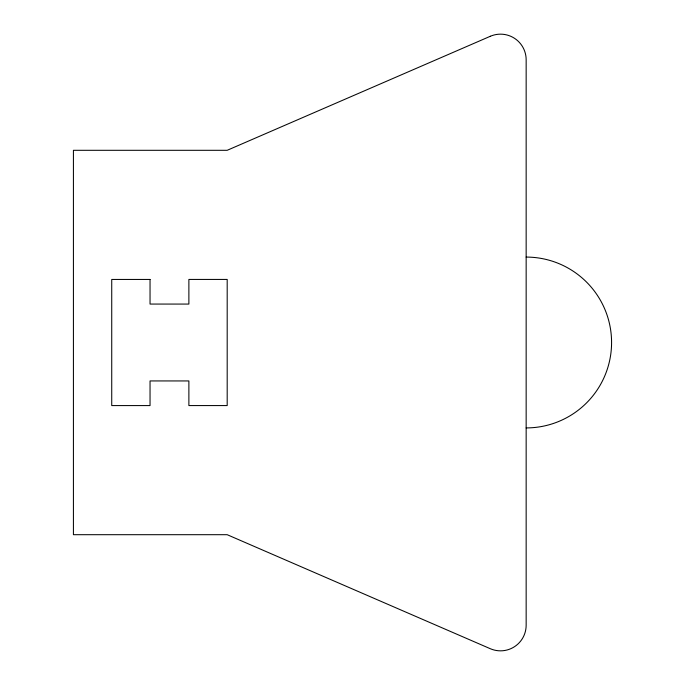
<?xml version="1.0" encoding="UTF-8"?>
<svg xmlns="http://www.w3.org/2000/svg" width="685" height="685" viewBox="0 0 685 685"><rect width="100%" height="100%" fill="white"/><g stroke="black" fill="none" stroke-linecap="round" stroke-linejoin="round"><path stroke-width="1.03" d="M526.157 257.08A85.419 85.419 0 0 1 611.577 342.5A85.419 85.419 0 0 1 526.157 427.919M490.34 36.271L227.18 150.306L73.423 150.306L73.423 534.694L227.18 534.694L490.34 648.729A25.628 25.628 0 0 0 526.157 625.217L526.157 59.783A25.628 25.628 0 0 0 490.34 36.271M150.041 279.446L111.732 279.446L111.732 405.58L150.041 405.58L150.041 380.937L188.88 380.946L188.88 405.571L227.189 405.571L227.189 279.429L188.88 279.429L188.88 304.072L150.041 304.063L150.041 279.446"/></g></svg>
